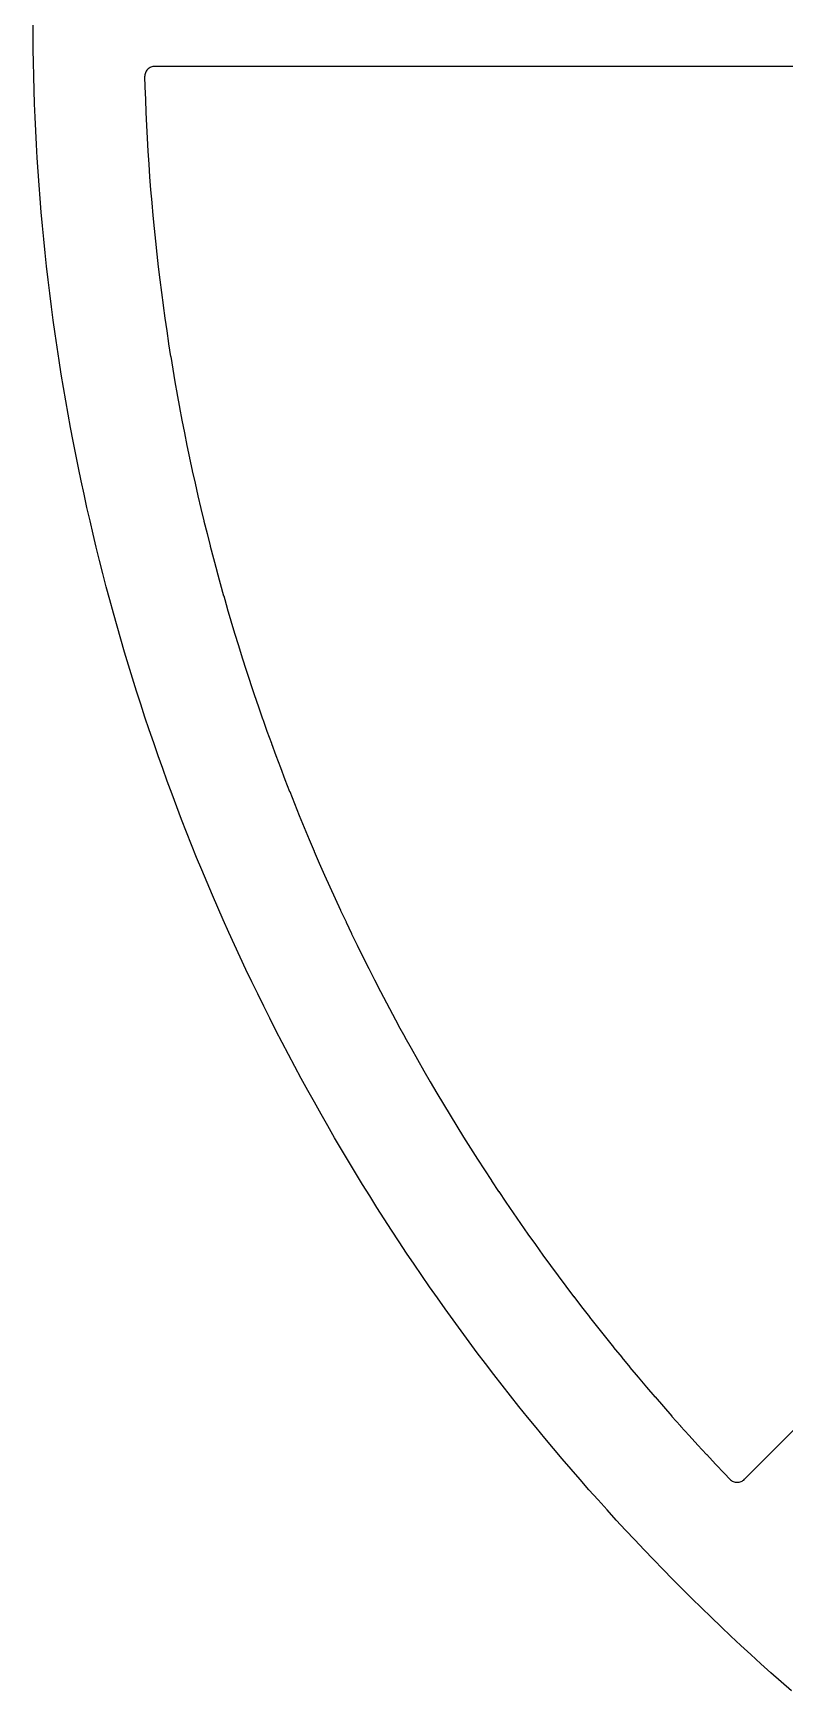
# Model space of a CAD drawing. Header units: millimetres. Extents: x -54 to 54, y -54 to 54.
# Drawn here: x -54 to -35.68, y -40.67 to -0.27 of the extents above; entities that cross this region are included whole.
import ezdxf

# ---------------------------------------------------------------- set-up
doc = ezdxf.new("R2010")
doc.units = ezdxf.units.MM
doc.layers.add('CUT_INNER', color=6, linetype='Continuous')
doc.layers.add('CUT_OUTER', color=1, linetype='Continuous')

msp = doc.modelspace()

# ---------------------------------------------------------------- linework, layer by layer
at = {"layer": 'CUT_INNER'}
msp.add_lwpolyline([(-35.0142, -1.08), (-51.0325, -1.08), (-51.0574, -1.0812), (-51.0821, -1.085), (-51.1063, -1.0911), (-51.1298, -1.0997), (-51.1522, -1.1105), (-51.1735, -1.1236), (-51.1934, -1.1387), (-51.2117, -1.1557), (-51.2282, -1.1744), (-51.2427, -1.1947), (-51.2552, -1.2164), (-51.2654, -1.2391), (-51.2733, -1.2628), (-51.2788, -1.2872), (-51.2818, -1.3119), (-51.2824, -1.3369), (-51.2759, -1.5729), (-51.2758, -1.5744), (-51.2653, -1.8874), (-51.2652, -1.889), (-51.2527, -2.202), (-51.2527, -2.2035), (-51.2382, -2.5164), (-51.2382, -2.5179), (-51.2218, -2.8308), (-51.2218, -2.8323), (-51.2035, -3.145), (-51.2034, -3.1465), (-51.1832, -3.4591), (-51.1831, -3.4606), (-51.1611, -3.7731), (-51.1609, -3.7746), (-51.1369, -4.0869), (-51.1368, -4.0885), (-51.1109, -4.4006), (-51.1108, -4.4022), (-51.0829, -4.7142), (-51.0828, -4.7157), (-51.053, -5.0275), (-51.0529, -5.029), (-51.0212, -5.3407), (-51.0211, -5.3422), (-50.9875, -5.6536), (-50.9873, -5.6552), (-50.9519, -5.9664), (-50.9517, -5.9679), (-50.9143, -6.2789), (-50.9141, -6.2804), (-50.8748, -6.5912), (-50.8746, -6.5927), (-50.8334, -6.9032), (-50.8332, -6.9048), (-50.7901, -7.215), (-50.7899, -7.2165), (-50.7449, -7.5265), (-50.7446, -7.528), (-50.6977, -7.8377), (-50.6975, -7.8393), (-50.6487, -8.1487), (-50.6484, -8.1502), (-50.5977, -8.4593), (-50.5975, -8.4608), (-50.5449, -8.7696), (-50.5446, -8.7711), (-50.4901, -9.0796), (-50.4898, -9.0811), (-50.4334, -9.3892), (-50.4332, -9.3907), (-50.3749, -9.6985), (-50.3746, -9.7), (-50.3144, -10.0074), (-50.3141, -10.0089), (-50.2521, -10.3159), (-50.2518, -10.3174), (-50.1878, -10.6241), (-50.1875, -10.6256), (-50.1217, -10.9318), (-50.1214, -10.9333), (-50.0537, -11.2391), (-50.0533, -11.2406), (-49.9838, -11.5461), (-49.9834, -11.5476), (-49.912, -11.8525), (-49.9116, -11.854), (-49.8383, -12.1586), (-49.838, -12.1601), (-49.7628, -12.4641), (-49.7624, -12.4656), (-49.6854, -12.7692), (-49.685, -12.7707), (-49.6061, -13.0739), (-49.6057, -13.0753), (-49.5249, -13.378), (-49.5245, -13.3795), (-49.4419, -13.6816), (-49.4415, -13.6831), (-49.357, -13.9847), (-49.3566, -13.9862), (-49.2703, -14.2873), (-49.2699, -14.2888), (-49.1817, -14.5894), (-49.1813, -14.5908), (-49.0913, -14.8909), (-49.0908, -14.8923), (-48.999, -15.1918), (-48.9985, -15.1933), (-48.9048, -15.4922), (-48.9044, -15.4936), (-48.8089, -15.792), (-48.8084, -15.7934), (-48.711, -16.0911), (-48.7106, -16.0926), (-48.6114, -16.3897), (-48.6109, -16.3912), (-48.5099, -16.6877), (-48.5094, -16.6891), (-48.4066, -16.985), (-48.4061, -16.9865), (-48.3015, -17.2817), (-48.3009, -17.2832), (-48.1945, -17.5778), (-48.194, -17.5792), (-48.0858, -17.8732), (-48.0852, -17.8746), (-47.9752, -18.1679), (-47.9746, -18.1693), (-47.8628, -18.4619), (-47.8623, -18.4633), (-47.7486, -18.7552), (-47.7481, -18.7567), (-47.6326, -19.0479), (-47.6321, -19.0493), (-47.5149, -19.3398), (-47.5143, -19.3412), (-47.3953, -19.631), (-47.3947, -19.6324), (-47.274, -19.9214), (-47.2734, -19.9228), (-47.1508, -20.2111), (-47.1502, -20.2125), (-47.0259, -20.5), (-47.0253, -20.5014), (-46.8993, -20.7882), (-46.8986, -20.7896), (-46.7708, -21.0756), (-46.7702, -21.077), (-46.6406, -21.3621), (-46.64, -21.3635), (-46.5087, -21.6479), (-46.508, -21.6493), (-46.375, -21.9329), (-46.3743, -21.9343), (-46.2395, -22.217), (-46.2389, -22.2184), (-46.1023, -22.5003), (-46.1017, -22.5017), (-45.9634, -22.7828), (-45.9627, -22.7842), (-45.8227, -23.0644), (-45.8221, -23.0657), (-45.6804, -23.3451), (-45.6797, -23.3465), (-45.5363, -23.625), (-45.5356, -23.6263), (-45.3904, -23.9039), (-45.3897, -23.9053), (-45.2429, -24.182), (-45.2422, -24.1833), (-45.0937, -24.4591), (-45.093, -24.4605), (-44.9428, -24.7354), (-44.942, -24.7367), (-44.7901, -25.0107), (-44.7894, -25.012), (-44.6358, -25.285), (-44.6351, -25.2863), (-44.4799, -25.5584), (-44.4791, -25.5597), (-44.3222, -25.8309), (-44.3214, -25.8322), (-44.1629, -26.1023), (-44.1621, -26.1036), (-44.0019, -26.3728), (-44.0011, -26.3741), (-43.8392, -26.6423), (-43.8384, -26.6436), (-43.6749, -26.9108), (-43.6741, -26.9121), (-43.509, -27.1783), (-43.5082, -27.1796), (-43.3414, -27.4447), (-43.3406, -27.446), (-43.1722, -27.7101), (-43.1714, -27.7114), (-43.0013, -27.9745), (-43.0005, -27.9758), (-42.8289, -28.2379), (-42.828, -28.2391), (-42.6548, -28.5001), (-42.654, -28.5014), (-42.4791, -28.7613), (-42.4783, -28.7626), (-42.3019, -29.0214), (-42.301, -29.0227), (-42.123, -29.2804), (-42.1221, -29.2817), (-41.9425, -29.5383), (-41.9417, -29.5396), (-41.7605, -29.7951), (-41.7596, -29.7964), (-41.5769, -30.0508), (-41.576, -30.0521), (-41.3917, -30.3054), (-41.3908, -30.3066), (-41.205, -30.5588), (-41.2041, -30.56), (-41.0167, -30.811), (-41.0158, -30.8122), (-40.8269, -31.0621), (-40.826, -31.0633), (-40.6355, -31.312), (-40.6346, -31.3132), (-40.4426, -31.5608), (-40.4417, -31.562), (-40.2482, -31.8083), (-40.2473, -31.8095), (-40.0523, -32.0547), (-40.0513, -32.0559), (-39.8549, -32.2998), (-39.8539, -32.301), (-39.6559, -32.5438), (-39.6549, -32.545), (-39.4555, -32.7865), (-39.4545, -32.7877), (-39.2536, -33.028), (-39.2526, -33.0291), (-39.0502, -33.2682), (-39.0492, -33.2694), (-38.8453, -33.5072), (-38.8443, -33.5083), (-38.639, -33.7449), (-38.638, -33.7461), (-38.4312, -33.9814), (-38.4302, -33.9825), (-38.222, -34.2165), (-38.221, -34.2177), (-38.0113, -34.4504), (-38.0103, -34.4515), (-37.7992, -34.683), (-37.7982, -34.6841), (-37.5857, -34.9143), (-37.5846, -34.9154), (-37.3707, -35.1442), (-37.3697, -35.1453), (-37.1544, -35.3729), (-37.1533, -35.374), (-37.0199, -35.5133), (-37.0018, -35.5303), (-36.9822, -35.5455), (-36.9611, -35.5587), (-36.9388, -35.5697), (-36.9155, -35.5785), (-36.8914, -35.5848), (-36.8669, -35.5888), (-36.8421, -35.5903), (-36.8172, -35.5893), (-36.7926, -35.5859), (-36.7684, -35.58), (-36.745, -35.5718), (-36.7224, -35.5613), (-36.7011, -35.5486), (-36.6811, -35.5338), (-36.6626, -35.5171), (-29.1289, -27.9833)], dxfattribs=at)
at = {"layer": 'CUT_OUTER'}
msp.add_lwpolyline([(-35.521, -40.6726), (-35.7699, -40.4539), (-36.0174, -40.2336), (-36.2636, -40.0119), (-36.5084, -39.7886), (-36.7519, -39.5638), (-36.994, -39.3376), (-37.2346, -39.1099), (-37.4739, -38.8807), (-37.7118, -38.65), (-37.9482, -38.4179), (-38.1832, -38.1843), (-38.4168, -37.9493), (-38.6489, -37.7129), (-38.8796, -37.475), (-39.1088, -37.2357), (-39.3366, -36.9951), (-39.5628, -36.753), (-39.7876, -36.5096), (-40.0108, -36.2647), (-40.2326, -36.0186), (-40.4529, -35.771), (-40.6716, -35.5221), (-40.8888, -35.2719), (-41.1044, -35.0204), (-41.3185, -34.7675), (-41.5311, -34.5133), (-41.7421, -34.2578), (-41.9515, -34.0011), (-42.1593, -33.743), (-42.3656, -33.4837), (-42.5702, -33.2231), (-42.7733, -32.9613), (-42.9747, -32.6982), (-43.1746, -32.4339), (-43.3728, -32.1684), (-43.5693, -31.9016), (-43.7642, -31.6337), (-43.9575, -31.3646), (-44.1491, -31.0943), (-44.3391, -30.8228), (-44.5274, -30.5501), (-44.714, -30.2764), (-44.8989, -30.0014), (-45.0822, -29.7254), (-45.2637, -29.4482), (-45.4436, -29.1699), (-45.6217, -28.8905), (-45.7981, -28.61), (-45.9728, -28.3285), (-46.1457, -28.0459), (-46.317, -27.7622), (-46.4864, -27.4775), (-46.6541, -27.1917), (-46.8201, -26.905), (-46.9843, -26.6172), (-47.1468, -26.3284), (-47.3074, -26.0386), (-47.4663, -25.7478), (-47.6234, -25.4561), (-47.7787, -25.1634), (-47.9322, -24.8698), (-48.0839, -24.5752), (-48.2338, -24.2797), (-48.3818, -23.9833), (-48.5281, -23.686), (-48.6725, -23.3878), (-48.8151, -23.0887), (-48.9558, -22.7887), (-49.0948, -22.4879), (-49.2318, -22.1862), (-49.367, -21.8837), (-49.5004, -21.5804), (-49.6318, -21.2763), (-49.7615, -20.9713), (-49.8892, -20.6656), (-50.0151, -20.3591), (-50.139, -20.0518), (-50.2611, -19.7438), (-50.3813, -19.435), (-50.4996, -19.1255), (-50.616, -18.8153), (-50.7305, -18.5044), (-50.8431, -18.1928), (-50.9538, -17.8805), (-51.0625, -17.5675), (-51.1694, -17.2538), (-51.2743, -16.9395), (-51.3773, -16.6246), (-51.4783, -16.309), (-51.5774, -15.9929), (-51.6746, -15.6761), (-51.7698, -15.3587), (-51.863, -15.0408), (-51.9543, -14.7223), (-52.0437, -14.4032), (-52.1311, -14.0836), (-52.2165, -13.7635), (-52.3, -13.4428), (-52.3815, -13.1217), (-52.461, -12.8), (-52.5386, -12.4779), (-52.6142, -12.1553), (-52.6877, -11.8322), (-52.7594, -11.5087), (-52.829, -11.1848), (-52.8966, -10.8604), (-52.9623, -10.5356), (-53.0259, -10.2105), (-53.0876, -9.8849), (-53.1472, -9.559), (-53.2049, -9.2327), (-53.2605, -8.9061), (-53.3142, -8.5791), (-53.3658, -8.2518), (-53.4154, -7.9242), (-53.463, -7.5963), (-53.5086, -7.2681), (-53.5522, -6.9397), (-53.5938, -6.6109), (-53.6334, -6.282), (-53.6709, -5.9528), (-53.7064, -5.6233), (-53.7399, -5.2937), (-53.7714, -4.9638), (-53.8008, -4.6338), (-53.8282, -4.3036), (-53.8536, -3.9732), (-53.877, -3.6427), (-53.8983, -3.3121), (-53.9176, -2.9813), (-53.9349, -2.6504), (-53.9502, -2.3194), (-53.9634, -1.9884), (-53.9746, -1.6572), (-53.9837, -1.326), (-53.9842, -1.3031), (-53.9909, -0.994), (-53.9959, -0.6627), (-53.999, -0.3313), (-54, 0)], dxfattribs=at)

doc.saveas('drawing.dxf')
